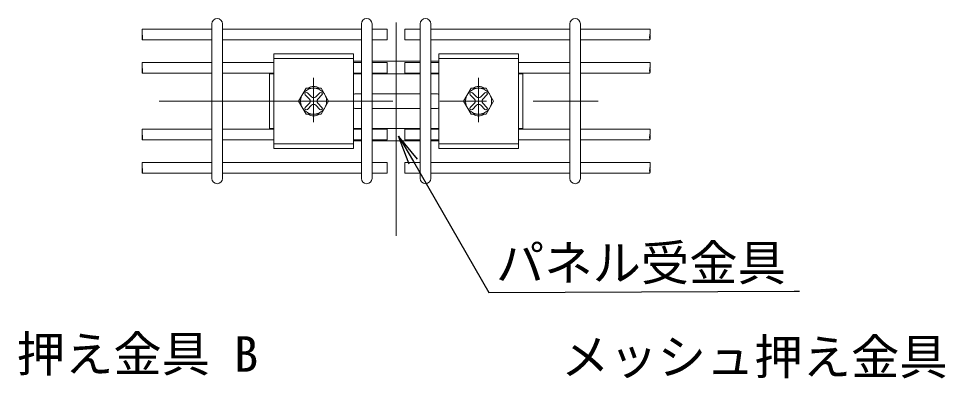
# Model space of a CAD drawing. Units: millimetres, scale not verified. Extents: x -4200 to 4200, y -2970 to 2970.
# Drawn here: x -2360 to -1101, y -1597 to -1109 of the extents above; entities that cross this region are included whole.
import ezdxf
from ezdxf.enums import TextEntityAlignment as Align

# ---------------------------------------------------------------- set-up
doc = ezdxf.new("R2010")
doc.units = ezdxf.units.MM
doc.header["$LTSCALE"] = 10
doc.linetypes.add('USER1', pattern=[50.8, 31.75, -6.35, 6.35, -6.35])
for name, color, linetype, lineweight in [('0-3_D-BMK', 2, 'USER1', 13), ('0-4_D-STR3', 3, 'Continuous', 13), ('0-7_D-STR2', 7, 'Continuous', 13), ('0-B_D-STR-TXT', 7, 'Continuous', 25)]:
    doc.layers.add(name, color=color, linetype=linetype, lineweight=lineweight)
doc.styles.add('ＭＳ ゴシック', font='')
doc.styles.get('ＭＳ ゴシック').set_extended_font_data('MS Gothic')

# ---------------------------------------------------------------- blocks, each defined once
blk = doc.blocks.new('MLeader7')
at = {"layer": '0-B_D-STR-TXT'}
blk.add_line((-1829.46, -1306.35), (-1843.69, -1268.37), dxfattribs=at)
for points in [[(-1817.92, -1299.68), (-1843.69, -1268.37), (-1823.69, -1303.02)], [(-1823.69, -1303.02), (-1721.14, -1480.64), (-1306.85, -1478.84), (-1299.65, -1478.84)]]:
    blk.add_lwpolyline(points, dxfattribs=at)

msp = doc.modelspace()

# ---------------------------------------------------------------- linework, layer by layer
at = {"layer": '0-3_D-BMK'}
for p, q in [((-1847.1, -1403.93), (-1847.1, -1114.28)), ((-1959.1, -1249.56), (-1959.1, -1189.55)), ((-2168.94, -1221.04), (-1572.73, -1221.04))]:
    msp.add_line(p, q, dxfattribs=at)
at = {"layer": '0-4_D-STR3'}
for p, q in [((-2013.1, -1156.72), (-2013.1, -1285.36)), ((-2013.1, -1156.72), (-1905.1, -1156.72)), ((-1905.1, -1156.72), (-1905.1, -1285.36)), ((-1789.1, -1156.72), (-1789.1, -1285.36)), ((-1789.1, -1156.72), (-1681.1, -1156.72)), ((-1681.1, -1156.72), (-1681.1, -1285.36)), ((-2013.1, -1163.04), (-1905.1, -1163.04)), ((-1894.2, -1167.04), (-1905.1, -1167.04)), ((-1814.4, -1167.04), (-1879.8, -1167.04)), ((-1789.1, -1167.04), (-1800, -1167.04)), ((-1789.1, -1163.04), (-1681.1, -1163.04)), ((-2019.1, -1183.04), (-2019.1, -1259.04)), ((-2019.1, -1184.04), (-2013.1, -1184.04)), ((-1905.1, -1184.04), (-1894.2, -1184.04)), ((-1879.8, -1184.04), (-1814.4, -1184.04)), ((-1800, -1184.04), (-1789.1, -1184.04)), ((-1735.1, -1249.56), (-1735.1, -1189.55)), ((-1681.1, -1184.04), (-1675.1, -1184.04)), ((-1675.1, -1259.04), (-1675.1, -1183.04)), ((-1969.29, -1203.39), (-1979.49, -1221.04)), ((-1948.9, -1203.39), (-1969.29, -1203.39)), ((-1948.9, -1203.39), (-1938.71, -1221.04)), ((-1745.29, -1203.39), (-1755.49, -1221.04)), ((-1724.9, -1203.39), (-1745.29, -1203.39)), ((-1724.9, -1203.39), (-1714.71, -1221.04)), ((-1970.41, -1212.56), (-1964.76, -1218.21)), ((-1967.58, -1209.73), (-1961.93, -1215.39)), ((-1950.61, -1209.73), (-1956.27, -1215.39)), ((-1947.78, -1212.56), (-1953.44, -1218.21)), ((-1901.1, -1211.04), (-1894.2, -1211.04)), ((-1879.8, -1211.04), (-1814.4, -1211.04)), ((-1800, -1211.04), (-1793.1, -1211.04)), ((-1746.41, -1212.56), (-1740.76, -1218.21)), ((-1743.58, -1209.73), (-1737.93, -1215.39)), ((-1726.61, -1209.73), (-1732.27, -1215.39)), ((-1723.78, -1212.56), (-1729.44, -1218.21)), ((-1969.29, -1238.7), (-1979.49, -1221.04)), ((-1970.41, -1229.53), (-1964.76, -1223.87)), ((-1967.58, -1232.36), (-1961.93, -1226.7)), ((-1950.61, -1232.36), (-1956.27, -1226.7)), ((-1947.78, -1229.53), (-1953.44, -1223.87)), ((-1948.9, -1238.7), (-1938.71, -1221.04)), ((-1901.1, -1231.04), (-1894.2, -1231.04)), ((-1879.8, -1231.04), (-1814.4, -1231.04)), ((-1800, -1231.04), (-1793.1, -1231.04)), ((-1745.29, -1238.7), (-1755.49, -1221.04)), ((-1746.41, -1229.53), (-1740.76, -1223.87)), ((-1743.58, -1232.36), (-1737.93, -1226.7)), ((-1726.61, -1232.36), (-1732.27, -1226.7)), ((-1723.78, -1229.53), (-1729.44, -1223.87)), ((-1724.9, -1238.7), (-1714.71, -1221.04)), ((-1948.9, -1238.7), (-1969.29, -1238.7)), ((-1724.9, -1238.7), (-1745.29, -1238.7)), ((-2019.1, -1258.04), (-2013.1, -1258.04)), ((-1905.1, -1258.04), (-1894.2, -1258.04)), ((-1879.8, -1258.04), (-1814.4, -1258.04)), ((-1800, -1258.04), (-1789.1, -1258.04)), ((-1681.1, -1258.04), (-1675.1, -1258.04)), ((-2013.1, -1279.04), (-1905.1, -1279.04)), ((-1905.1, -1275.04), (-1894.2, -1275.04)), ((-1879.8, -1275.04), (-1814.4, -1275.04)), ((-1800, -1275.04), (-1789.1, -1275.04)), ((-1789.1, -1279.04), (-1681.1, -1279.04)), ((-2013.1, -1285.36), (-1905.1, -1285.36)), ((-1789.1, -1285.36), (-1681.1, -1285.36))]:
    msp.add_line(p, q, dxfattribs=at)
for centre in [(-1959.1, -1221.04), (-1735.1, -1221.04)]:
    msp.add_circle(centre, 17.66, dxfattribs=at)
for centre, radius, start, end in [((-1959.1, -1216.04), 15, 57.53826, 122.46174), ((-1735.1, -1216.04), 15, 57.53826, 122.46174), ((-1969, -1211.14), 2, 44.99953, 224.99952), ((-1967.58, -1221.04), 4, 314.99999, 45), ((-1959.1, -1212.56), 4, 225.00001, 314.99999), ((-1950.61, -1221.04), 4, 135, 225.00001), ((-1949.2, -1211.14), 2, 315, 135), ((-1901.1, -1221.04), 10, 90, 113.57818), ((-1793.1, -1221.04), 10, 66.42182, 90), ((-1745, -1211.14), 2, 44.99953, 224.99952), ((-1743.58, -1221.04), 4, 314.99999, 45), ((-1735.1, -1212.56), 4, 225.00001, 314.99999), ((-1726.61, -1221.04), 4, 135, 225.00001), ((-1725.2, -1211.14), 2, 315, 135), ((-1969, -1230.94), 2, 135, 314.99998), ((-1959.1, -1229.53), 4, 45, 135), ((-1949.2, -1230.94), 2, 225.00001, 44.99999), ((-1901.1, -1221.04), 10, 246.42182, 270), ((-1793.1, -1221.04), 10, 270, 293.57818), ((-1745, -1230.94), 2, 135, 314.99998), ((-1735.1, -1229.53), 4, 45, 135), ((-1725.2, -1230.94), 2, 225.00001, 44.99999), ((-1959.1, -1226.04), 15, 237.53826, 302.46174), ((-1735.1, -1226.04), 15, 237.53826, 302.46174)]:
    msp.add_arc(centre, radius, start, end, dxfattribs=at)
at = {"layer": '0-7_D-STR2'}
for p, q in [((-2097.28, -1325.84), (-2097.28, -1116.24)), ((-2082.88, -1325.84), (-2082.88, -1116.24)), ((-1894.2, -1325.84), (-1894.2, -1116.24)), ((-1879.8, -1325.84), (-1879.8, -1116.24)), ((-1814.4, -1325.84), (-1814.4, -1116.24)), ((-1800, -1325.84), (-1800, -1116.24)), ((-1611.32, -1325.84), (-1611.32, -1116.24)), ((-1596.92, -1325.84), (-1596.92, -1116.24)), ((-2191.62, -1123.44), (-2097.28, -1123.44)), ((-2082.88, -1123.44), (-1894.2, -1123.44)), ((-1879.8, -1123.44), (-1859.1, -1123.44)), ((-1814.4, -1123.44), (-1835.1, -1123.44)), ((-1611.32, -1123.44), (-1800, -1123.44)), ((-1502.58, -1123.44), (-1596.92, -1123.44)), ((-2191.62, -1137.84), (-2097.28, -1137.84)), ((-2082.88, -1137.84), (-1894.2, -1137.84)), ((-1611.32, -1137.84), (-1800, -1137.84)), ((-1502.58, -1137.84), (-1596.92, -1137.84)), ((-2191.62, -1168.64), (-2097.28, -1168.64)), ((-2082.88, -1168.64), (-2013.1, -1168.64)), ((-1905.1, -1168.64), (-1894.2, -1168.64)), ((-1879.8, -1168.64), (-1859.1, -1168.64)), ((-1859.1, -1183.04), (-1859.1, -1168.64)), ((-1835.1, -1183.04), (-1835.1, -1168.64)), ((-1814.4, -1168.64), (-1835.1, -1168.64)), ((-1789.1, -1168.64), (-1800, -1168.64)), ((-1611.32, -1168.64), (-1681.1, -1168.64)), ((-1502.58, -1168.64), (-1596.92, -1168.64)), ((-2191.62, -1183.04), (-2097.28, -1183.04)), ((-2082.88, -1183.04), (-2013.1, -1183.04)), ((-1905.1, -1183.04), (-1894.2, -1183.04)), ((-1879.8, -1183.04), (-1859.1, -1183.04)), ((-1814.4, -1183.04), (-1835.1, -1183.04)), ((-1789.1, -1183.04), (-1800, -1183.04)), ((-1611.32, -1183.04), (-1681.1, -1183.04)), ((-1502.58, -1183.04), (-1596.92, -1183.04)), ((-2191.62, -1259.04), (-2097.28, -1259.04)), ((-2082.88, -1259.04), (-2013.1, -1259.04)), ((-1905.1, -1259.04), (-1894.2, -1259.04)), ((-1879.8, -1259.04), (-1859.1, -1259.04)), ((-1859.1, -1273.44), (-1859.1, -1259.04)), ((-1814.4, -1259.04), (-1835.1, -1259.04)), ((-1835.1, -1273.44), (-1835.1, -1259.04)), ((-1789.1, -1259.04), (-1800, -1259.04)), ((-1611.32, -1259.04), (-1681.1, -1259.04)), ((-1502.58, -1259.04), (-1596.92, -1259.04)), ((-2191.62, -1273.44), (-2097.28, -1273.44)), ((-2082.88, -1273.44), (-2013.1, -1273.44)), ((-1905.1, -1273.44), (-1894.2, -1273.44)), ((-1879.8, -1273.44), (-1859.1, -1273.44)), ((-1814.4, -1273.44), (-1835.1, -1273.44)), ((-1789.1, -1273.44), (-1800, -1273.44)), ((-1611.32, -1273.44), (-1681.1, -1273.44)), ((-1502.58, -1273.44), (-1596.92, -1273.44)), ((-2191.62, -1304.24), (-2097.28, -1304.24)), ((-2082.88, -1304.24), (-1894.2, -1304.24)), ((-1879.8, -1304.24), (-1859.1, -1304.24)), ((-1859.1, -1318.64), (-1859.1, -1304.24)), ((-1835.1, -1318.64), (-1835.1, -1304.24)), ((-1814.4, -1304.24), (-1835.1, -1304.24)), ((-1611.32, -1304.24), (-1800, -1304.24)), ((-1502.58, -1304.24), (-1596.92, -1304.24)), ((-2191.62, -1318.64), (-2097.28, -1318.64)), ((-2082.88, -1318.64), (-1894.2, -1318.64)), ((-1879.8, -1318.64), (-1859.1, -1318.64)), ((-1814.4, -1318.64), (-1835.1, -1318.64)), ((-1611.32, -1318.64), (-1800, -1318.64)), ((-1502.58, -1318.64), (-1596.92, -1318.64))]:
    msp.add_line(p, q, dxfattribs=at)
for points in [[(-1879.8, -1137.84), (-1859.1, -1137.84), (-1859.1, -1123.44)], [(-1814.4, -1137.84), (-1835.1, -1137.84), (-1835.1, -1123.44)]]:
    msp.add_lwpolyline(points, dxfattribs=at)
for centre, start, end in [((-2090.08, -1116.24), 0, 180), ((-1887, -1116.24), 0, 180), ((-1807.2, -1116.24), 0, 180), ((-1604.12, -1116.24), 0, 180), ((-2090.08, -1325.84), 180, 0), ((-1887, -1325.84), 180, 0), ((-1807.2, -1325.84), 180, 0), ((-1604.12, -1325.84), 180, 0)]:
    msp.add_arc(centre, 7.2, start, end, dxfattribs=at)
for centre, start_param, end_param in [((-2191.62, -1127.04), 3.1414937, 6.283185), ((-1502.58, -1127.04), 0.0000003, 3.1416916), ((-2191.62, -1172.24), 3.1414937, 6.283185), ((-1502.58, -1172.24), 0.0000003, 3.1416916), ((-2191.62, -1262.64), 3.1414937, 6.283185), ((-1502.58, -1262.64), 0.0000003, 3.1416916), ((-2191.62, -1307.84), 3.1414937, 6.283185), ((-1502.58, -1307.84), 0.0000003, 3.1416916)]:
    msp.add_ellipse(centre, major_axis=(0, -3.6), ratio=0.114898, start_param=start_param, end_param=end_param, dxfattribs=at)
for centre, major_axis in [((-2191.62, -1134.24), (0, -3.6)), ((-1502.58, -1134.24), (0, 3.6)), ((-2191.62, -1179.44), (0, -3.6)), ((-1502.58, -1179.44), (0, 3.6)), ((-2191.62, -1269.84), (0, -3.6)), ((-1502.58, -1269.84), (0, 3.6)), ((-2191.62, -1315.04), (0, -3.6)), ((-1502.58, -1315.04), (0, 3.6))]:
    msp.add_ellipse(centre, major_axis=major_axis, ratio=0.114898, dxfattribs=at)

# ---------------------------------------------------------------- block references
at = {"layer": '0-B_D-STR-TXT'}
msp.add_blockref('MLeader7', (0, 0), dxfattribs=at)

# ---------------------------------------------------------------- texts
at = {"layer": '0-B_D-STR-TXT', "style": 'ＭＳ ゴシック'}
for s, p in [('パネル受金具', (-1711.55, -1478.89)), ('押え金具 B', (-2362.14, -1602.44)), ('メッシュ押え金具', (-1623.19, -1606.34))]:
    msp.add_text(s, height=48.09, dxfattribs=at).set_placement(p, align=Align.BOTTOM_LEFT)

doc.saveas('drawing.dxf')
